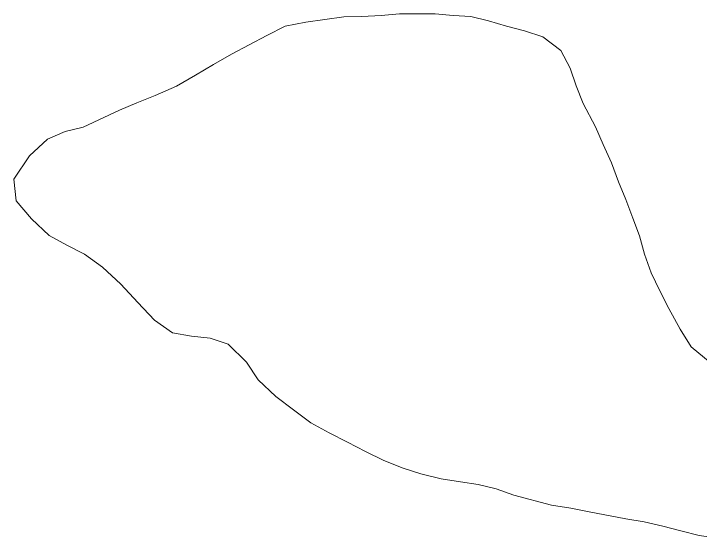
# Model space of a CAD drawing. Header units: metres. Extents: x 267914 to 271639, y 6093026 to 6094842.
# Drawn here: x 270821.8 to 271116.8, y 6094495.6 to 6094720.8 of the extents above; entities that cross this region are included whole.
import ezdxf

# ---------------------------------------------------------------- set-up
doc = ezdxf.new("R2010")
doc.units = ezdxf.units.M
doc.layers.add('Cadastre Land Parcels_SP_EXT', color=9, linetype='Continuous', lineweight=5)

msp = doc.modelspace()

# ---------------------------------------------------------------- linework, layer by layer
at = {"layer": 'Cadastre Land Parcels_SP_EXT', "linetype": 'Continuous'}
msp.add_lwpolyline([(271120.97044, 6094571.10227), (271112.90991, 6094577.75186), (271108.18358, 6094585.38363), (271103.22874, 6094594.33402), (271099.4194, 6094601.88257), (271095.70757, 6094609.63853), (271092.8047, 6094617.61302), (271090.61661, 6094625.39874), (271087.82186, 6094633.07052), (271084.81696, 6094641.04245), (271081.61516, 6094648.70592), (271078.60929, 6094656.78032), (271074.99693, 6094664.6383), (271071.79505, 6094672.30177), (271066.41294, 6094682.26022), (271063.51793, 6094689.82794), (271060.82423, 6094697.5013), (271056.91365, 6094705.04924), (271049.17457, 6094710.892), (271041.2945, 6094713.4782), (271033.52945, 6094715.45535), (271025.85767, 6094717.84289), (271018.19897, 6094719.61776), (271010.66676, 6094720.07638), (271002.92785, 6094720.73269), (271002.92785, 6094720.73269), (270987.57573, 6094720.82862), (270979.66254, 6094720.05757), (270971.33366, 6094719.68489), (270963.61135, 6094719.52863), (270947.39101, 6094717.26802), (270938.48081, 6094715.45959), (270930.5277, 6094711.53603), (270922.98338, 6094707.51937), (270915.33714, 6094703.49918), (270907.59761, 6094699.07159), (270899.8617, 6094694.44005), (270891.71947, 6094689.80117), (270882.54948, 6094685.75121), (270874.78557, 6094682.54288), (270867.22298, 6094679.4402), (270851.71354, 6094672.10956), (270843.92074, 6094670.32454), (270836.36513, 6094666.91649), (270828.57543, 6094659.84361), (270821.83017, 6094649.81697), (270822.85995, 6094640.5083), (270829.51908, 6094632.81338), (270837.08318, 6094625.54343), (270844.68606, 6094621.52933), (270852.28567, 6094617.61567), (270860.02025, 6094612.07748), (270867.89192, 6094604.71283), (270875.1639, 6094596.82641), (270882.32856, 6094589.24279), (270890.06058, 6094583.80707), (270898.2204, 6094582.44701), (270906.27032, 6094581.49222), (270913.94378, 6094579.00433), (270921.82322, 6094571.23186), (270926.85483, 6094563.60593), (270934.41778, 6094556.43738), (270941.95352, 6094550.69214), (270949.48335, 6094545.15068), (270957.2954, 6094540.83431), (270965.19984, 6094536.92735), (270972.90377, 6094532.91476), (270980.8091, 6094529.00675), (270989.10839, 6094525.71777), (270996.78175, 6094523.22979), (271005.46361, 6094521.16846), (271013.82642, 6094519.81256), (271021.3717, 6094518.64374), (271029.03367, 6094516.76552), (271036.70872, 6094514.17605), (271052.85654, 6094509.82647), (271061.11555, 6094508.56932), (271068.9745, 6094506.99956), (271084.79099, 6094503.96489), (271092.64641, 6094502.599), (271100.71197, 6094500.83041), (271108.37747, 6094498.74911), (271116.34623, 6094496.77514), (271124.19643, 6094495.61207)], dxfattribs=at)

doc.saveas('drawing.dxf')
